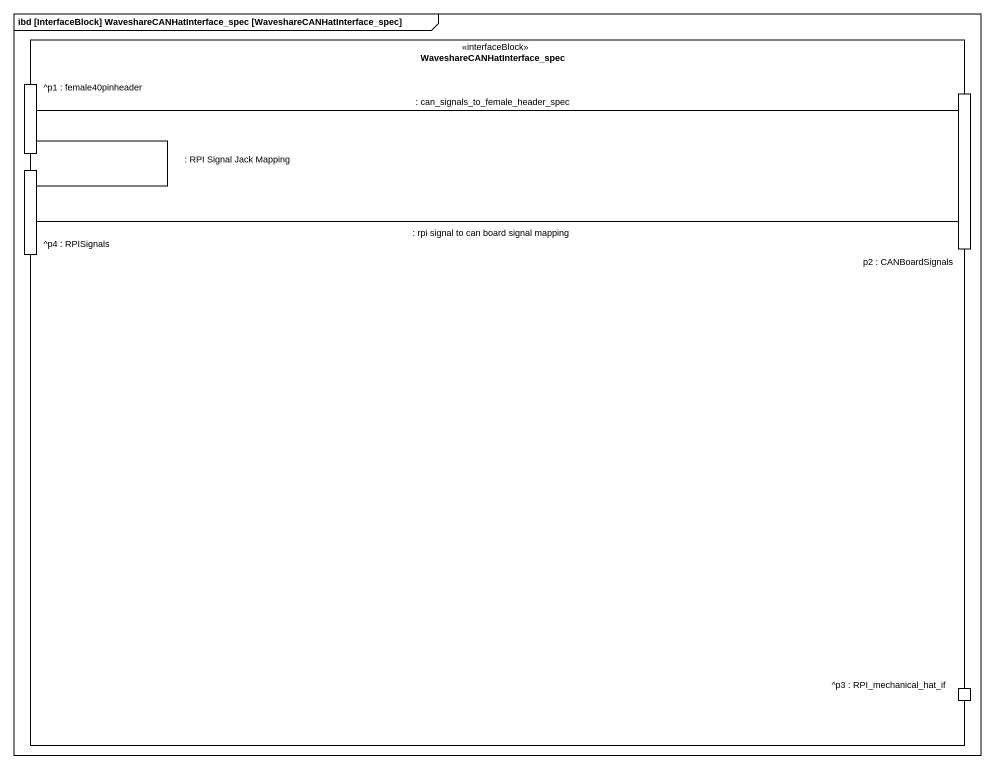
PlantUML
@startuml
mainframe ibd [InterfaceBlock] WaveshareCANHatInterface_spec [WaveshareCANHatInterface_spec]
rectangle "WaveshareCANHatInterface_spec" as WaveshareCANHatInterface <<interfaceBlock>> {
  port "^p1 : female40pinheader" as p1_female40pinheader
  port "p2 : CANBoardSignals" as p2_CANBoardSignals
  port "^p4 : RPISignals" as p4_RPISignals
  port "^p3 : RPI_mechanical_hat_if" as p3_RPI_mechanical_hat_if
}
p2_CANBoardSignals -left- p1_female40pinheader : : can_signals_to_female_header_spec
p2_CANBoardSignals -left- p4_RPISignals : : rpi signal to can board signal mapping
p4_RPISignals -up- p1_female40pinheader : : RPI Signal Jack Mapping
@enduml
